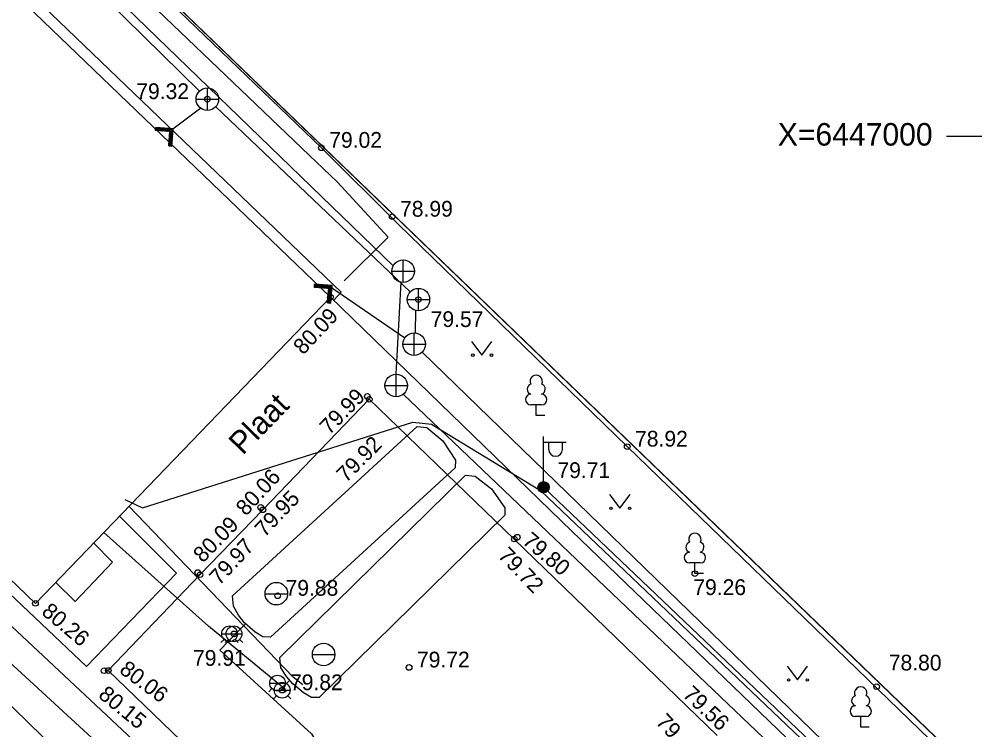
# Model space of a CAD drawing. Extents: x 632271 to 633134, y 6446009 to 6447735.
# Drawn here: x 632406.82 to 632449.26, y 6446973.64 to 6447005.2 of the extents above; entities that cross this region are included whole.
import ezdxf

# ---------------------------------------------------------------- set-up
doc = ezdxf.new("R2010")
doc.units = 0
for name, color, linetype in [('ALUSVORK', 7, 'Continuous'), ('DKAEV', 7, 'Continuous'), ('ELRAJATIS', 7, 'Continuous'), ('GKAEV', 7, 'Continuous'), ('HALJASTUS', 7, 'Continuous'), ('KORGUS', 7, 'Continuous'), ('KTRASS', 7, 'Continuous'), ('Level 29', 7, 'Continuous'), ('Level 56', 7, 'Continuous'), ('MOOTNR', 7, 'Continuous'), ('MPKAABEL', 7, 'Continuous'), ('PIIR', 7, 'Continuous'), ('RAJATIS', 7, 'Continuous'), ('RDT', 7, 'Continuous'), ('SIOHULIIN', 7, 'Continuous'), ('VEEKOGU', 7, 'Continuous'), ('VORMISTUS', 7, 'Continuous'), ('VTRASS', 7, 'Continuous')]:
    doc.layers.add(name, color=color, linetype=linetype)

msp = doc.modelspace()

# ---------------------------------------------------------------- linework, layer by layer
at = {"layer": 'ALUSVORK'}
msp.add_lwpolyline([(632410.127, 6446981.945), (632410.957, 6446981.082), (632409.305, 6446979.346), (632408.44, 6446980.193)], dxfattribs=at)
at = {"layer": 'DKAEV'}
for points in [[(632436.722, 6447040.151), (632480.345, 6446998.915), (632453.232, 6446967.821), (632370.811, 6447047.222), (632398.465, 6447077.525), (632437.023, 6447040.422)], [(632370.811, 6447047.222), (632453.232, 6446967.821), (632448.648, 6446962.504), (632435.548, 6446947.84), (632418.426, 6446958.332), (632352.335, 6447021.805), (632354.522, 6447028.806), (632366.117, 6447042.037)]]:
    msp.add_lwpolyline(points, close=True, dxfattribs=at)
at = {"layer": 'ELRAJATIS'}
for p, q in [((632423.873, 6446993.513), (632423.873, 6446994.513)), ((632423.373, 6446994.013), (632424.373, 6446994.013)), ((632424.548, 6446992.247), (632424.548, 6446993.247)), ((632424.048, 6446992.747), (632425.048, 6446992.747)), ((632424.364, 6446990.267), (632424.364, 6446991.267)), ((632423.864, 6446990.767), (632424.864, 6446990.767)), ((632423.565, 6446988.436), (632423.565, 6446989.436)), ((632423.065, 6446988.936), (632424.065, 6446988.936))]:
    msp.add_line(p, q, dxfattribs=at)
for centre in [(632423.873, 6446994.013), (632424.548, 6446992.747), (632424.364, 6446990.767), (632423.565, 6446988.936)]:
    msp.add_circle(centre, 0.5, dxfattribs=at)
at = {"layer": 'GKAEV'}
for p, q in [((632430.108, 6446984.667), (632430.108, 6446986.667)), ((632430.108, 6446986.417), (632431.108, 6446986.417)), ((632430.335, 6446986.096), (632430.335, 6446986.417)), ((632430.947, 6446986.096), (632430.947, 6446986.417))]:
    msp.add_line(p, q, dxfattribs=at)
for radius in [0.25, 0.225, 0.2, 0.175, 0.15, 0.125, 0.1, 0.075, 0.05, 0.025]:
    msp.add_circle((632430.108, 6446984.417), radius, dxfattribs=at)
msp.add_arc((632430.641, 6446986.096), 0.306, 180, 0, dxfattribs=at)
at = {"layer": 'HALJASTUS'}
for p, q in [((632426.902, 6446990.886), (632427.366, 6446990.279)), ((632427.366, 6446990.279), (632427.811, 6446990.886)), ((632433.038, 6446984.088), (632433.501, 6446983.481)), ((632433.501, 6446983.481), (632433.947, 6446984.088)), ((632440.927, 6446976.468), (632441.39, 6446975.861)), ((632441.39, 6446975.861), (632441.836, 6446976.468))]:
    msp.add_line(p, q, dxfattribs=at)
for points in [[(632370.887, 6447046.242), (632380.699, 6447036.82), (632390.554, 6447027.177), (632400.213, 6447017.862), (632410.932, 6447007.556), (632419.699, 6446999.165)], [(632421.257, 6446993.586), (632423.202, 6446995.526), (632420.939, 6446997.972), (632419.699, 6446999.165)]]:
    msp.add_lwpolyline(points, dxfattribs=at)
for centre in [(632426.965, 6446990.279), (632427.793, 6446990.279), (632433.1, 6446983.481), (632433.929, 6446983.481), (632440.989, 6446975.861), (632441.818, 6446975.861)]:
    msp.add_circle(centre, 0.055, dxfattribs=at)
at = {"layer": 'KORGUS'}
msp.add_lwpolyline([(632347.199, 6447017.288), (632392.605, 6446973.786), (632416.715, 6446951.196), (632428.281, 6446941.177), (632429.147, 6446939.436), (632427.686, 6446935.737), (632434.456, 6446929.979), (632454.11, 6446952.319), (632463.743, 6446963.173), (632455.613, 6446970.441), (632453.23, 6446967.82), (632370.81, 6447047.22), (632371.065, 6447049.835), (632373.729, 6447052.616), (632370.903, 6447055.192), (632348.792, 6447031.861), (632347.076, 6447030.823), (632342.546, 6447030.503), (632338.557, 6447025.506)], close=True, dxfattribs=at)
at = {"layer": 'KTRASS'}
for points in [[(632430.108, 6446984.417), (632445.429, 6446969.828), (632447.616, 6446967.426), (632447.606, 6446967.088), (632434.411, 6446953.213), (632428.966, 6446953.062), (632413.919, 6446967.41), (632413.932, 6446967.753), (632413.563, 6446967.767), (632397.66, 6446983.289), (632383.178, 6446997.049), (632368.831, 6447010.882), (632369.194, 6447014.35), (632363.806, 6447026.19), (632363.503, 6447026.273), (632359.54, 6447025.396), (632363.456, 6447026.571), (632363.583, 6447026.895), (632363.933, 6447032.033), (632372.592, 6447043.281), (632386.551, 6447028.723)], [(632376.543, 6447005.684), (632384.188, 6446998.16), (632390.2, 6446992.322), (632397.588, 6446985.373), (632402.851, 6446979.889), (632411.897, 6446971.587), (632414.77, 6446968.391), (632415.778, 6446966.722), (632417.281, 6446963.95), (632422.595, 6446958.829), (632424.395, 6446956.909), (632426.365, 6446954.918), (632428.224, 6446953.074), (632429.531, 6446951.769), (632429.7, 6446951.243), (632429.319, 6446950.042), (632428.201, 6446948.905), (632425.821, 6446946.434)], [(632411.508, 6446983.876), (632412.297, 6446983.507), (632424.303, 6446987.305), (632425.131, 6446987.223), (632429.97, 6446984.272), (632445.286, 6446969.688), (632447.414, 6446967.351), (632447.408, 6446967.171), (632446.947, 6446966.555)], [(632419.415, 6446975.636), (632418.993, 6446975.988), (632411.695, 6446983.573)]]:
    msp.add_lwpolyline(points, dxfattribs=at)
at = {"layer": 'Level 29'}
for p, q in [((632417.74, 6446979.69), (632418.74, 6446979.69)), ((632415.813, 6446977.909), (632416.513, 6446977.909)), ((632416.01, 6446977.905), (632416.71, 6446977.905)), ((632415.916, 6446977.662), (632415.776, 6446977.522)), ((632416.113, 6446977.658), (632415.973, 6446977.518)), ((632416.41, 6446977.662), (632416.55, 6446977.522)), ((632416.607, 6446977.658), (632416.747, 6446977.518)), ((632419.84, 6446976.99), (632420.84, 6446976.99)), ((632417.944, 6446975.72), (632418.644, 6446975.72)), ((632418.047, 6446975.473), (632417.907, 6446975.333)), ((632418.147, 6446975.405), (632418.847, 6446975.405)), ((632418.541, 6446975.473), (632418.681, 6446975.333)), ((632418.25, 6446975.158), (632418.11, 6446975.018)), ((632418.744, 6446975.158), (632418.884, 6446975.018))]:
    msp.add_line(p, q, dxfattribs=at)
for centre, radius in [((632418.24, 6446979.69), 0.5), ((632416.163, 6446977.909), 0.35), ((632416.36, 6446977.905), 0.35), ((632420.34, 6446976.99), 0.5), ((632418.294, 6446975.72), 0.35), ((632418.497, 6446975.405), 0.35)]:
    msp.add_circle(centre, radius, dxfattribs=at)
at = {"layer": 'Level 56'}
for points in [[(632370.828, 6447047.098), (632380.66, 6447037.683), (632391.222, 6447027.499), (632400.709, 6447018.261), (632411.37, 6447008.032), (632420.24, 6446999.487), (632423.664, 6446996.08)], [(632452.84, 6446967.818), (632433.822, 6446986.22), (632423.664, 6446996.08)]]:
    msp.add_lwpolyline(points, dxfattribs=at)
at = {"layer": 'MOOTNR'}
for points in [[(632416.294, 6446979.587), (632424.501, 6446987.117), (632424.923, 6446987.067), (632425.634, 6446986.473), (632426.201, 6446985.617), (632426.184, 6446985.281), (632417.977, 6446977.752), (632417.638, 6446977.774), (632417.296, 6446977.982), (632416.829, 6446978.396), (632416.563, 6446978.732), (632416.33, 6446979.132)], [(632418.391, 6446976.854), (632426.641, 6446984.948), (632427.065, 6446984.912), (632427.795, 6446984.343), (632428.39, 6446983.506), (632428.385, 6446983.17), (632420.135, 6446975.076), (632419.795, 6446975.086), (632419.446, 6446975.283), (632418.966, 6446975.681), (632418.688, 6446976.008), (632418.442, 6446976.4)]]:
    msp.add_lwpolyline(points, close=True, dxfattribs=at)
for points in [[(632418.825, 6446975.836), (632418.514, 6446975.54), (632415.22, 6446978.247), (632410.583, 6446982.399)], [(632416.868, 6446978.355), (632416.5, 6446977.98), (632415.737, 6446977.183), (632419.803, 6446973.469), (632426.379, 6446962.437)]]:
    msp.add_lwpolyline(points, dxfattribs=at)
at = {"layer": 'MPKAABEL'}
msp.add_lwpolyline([(632435.69, 6446950.602), (632430.06, 6446955.854), (632424.381, 6446960.967), (632413.951, 6446971.242), (632406.254, 6446978.447), (632399.403, 6446985.137), (632392.051, 6446992.335), (632384.154, 6446999.845), (632383.767, 6447000.586), (632384.199, 6447001.604)], dxfattribs=at)
at = {"layer": 'PIIR'}
for p, q in [((632430.021, 6446988.072), (632429.541, 6446988.072)), ((632429.781, 6446987.597), (632429.781, 6446988.072)), ((632430.161, 6446987.597), (632429.781, 6446987.597)), ((632437.068, 6446981.054), (632436.588, 6446981.054)), ((632436.828, 6446980.579), (632436.828, 6446981.054)), ((632437.208, 6446980.579), (632436.828, 6446980.579)), ((632444.433, 6446974.237), (632443.953, 6446974.237)), ((632444.193, 6446973.762), (632444.193, 6446974.237)), ((632444.573, 6446973.762), (632444.193, 6446973.762))]:
    msp.add_line(p, q, dxfattribs=at)
for centre, radius, start, end in [((632429.781, 6446989.117), 0.277, 332.5799, 207.4201), ((632429.611, 6446988.77), 0.233, 109.0217, 253.1415), ((632429.951, 6446988.77), 0.233, 286.8508, 70.9859), ((632429.544, 6446988.309), 0.238, 90.0016, 269.3953), ((632430.018, 6446988.309), 0.238, 270.6047, 89.9984), ((632436.658, 6446981.752), 0.233, 109.0217, 253.1415), ((632436.828, 6446982.099), 0.277, 332.5799, 207.4201), ((632436.998, 6446981.752), 0.233, 286.8508, 70.9859), ((632436.591, 6446981.291), 0.238, 90.0016, 269.3953), ((632437.065, 6446981.291), 0.238, 270.6047, 89.9984), ((632444.193, 6446975.282), 0.277, 332.5799, 207.4201), ((632444.023, 6446974.935), 0.233, 109.0217, 253.1415), ((632444.363, 6446974.935), 0.233, 286.8508, 70.9859), ((632443.956, 6446974.474), 0.238, 90.0016, 269.3953), ((632444.43, 6446974.474), 0.238, 270.6047, 89.9984)]:
    msp.add_arc(centre, radius, start, end, dxfattribs=at)
at = {"layer": 'RAJATIS'}
for points in [[(632372.756, 6447012.598), (632378.979, 6447007.634), (632378.548, 6447007.153), (632407.541, 6446979.26), (632420.642, 6446992.862), (632389.857, 6447022.427), (632386.387, 6447018.83), (632388.124, 6447017.182), (632384.14, 6447012.977), (632378.335, 6447018.486), (632372.756, 6447012.598)], [(632400.193, 6446986.329), (632399.802, 6446985.923), (632409.808, 6446976.455), (632413.8, 6446980.597), (632411.268, 6446983.129)]]:
    msp.add_lwpolyline(points, dxfattribs=at)
at = {"layer": 'RDT'}
for centre in [(632415.176, 6447001.643), (632420.24, 6446999.487), (632423.386, 6446996.429), (632420.642, 6446992.862), (632424.548, 6446992.747), (632422.282, 6446988.447), (632422.368, 6446988.319), (632433.822, 6446986.22), (632430.108, 6446984.417), (632417.548, 6446983.52), (632417.641, 6446983.413), (632428.809, 6446982.116), (632428.939, 6446982.198), (632414.748, 6446980.63), (632436.828, 6446980.579), (632414.849, 6446980.532), (632418.299, 6446979.598), (632407.541, 6446979.26), (632416.36, 6446977.905), (632424.135, 6446976.414), (632410.59, 6446976.27), (632410.777, 6446976.276), (632444.902, 6446975.558), (632418.497, 6446975.405)]:
    msp.add_circle(centre, 0.125, dxfattribs=at)
at = {"layer": 'SIOHULIIN'}
for p, q in [((632415.176, 6447001.143), (632415.176, 6447002.143)), ((632414.676, 6447001.643), (632415.676, 6447001.643))]:
    msp.add_line(p, q, dxfattribs=at)
msp.add_circle((632415.176, 6447001.643), 0.5, dxfattribs=at)
at = {"layer": 'VEEKOGU'}
for points in [[(632420.793, 6446992.716), (632421.115, 6446993.073), (632390.166, 6447022.783), (632389.857, 6447022.427)], [(632420.642, 6446992.862), (632431.363, 6446982.466), (632441.333, 6446972.878), (632448.616, 6446965.851), (632449.456, 6446965.486), (632449.992, 6446965.461), (632451.392, 6446965.859), (632452.357, 6446966.888)], [(632437.824, 6446973.387), (632428.809, 6446982.116), (632422.368, 6446988.319), (632417.641, 6446983.413), (632414.849, 6446980.532), (632410.777, 6446976.276), (632416.805, 6446970.461)]]:
    msp.add_lwpolyline(points, dxfattribs=at)
at = {"layer": 'VORMISTUS'}
msp.add_line((632448, 6447000), (632452, 6447000), dxfattribs=at)
at = {"layer": 'VTRASS'}
for p, q in [((632392.436, 6447024.235), (632423.434, 6446994.253)), ((632414.88, 6447001.24), (632413.585, 6447000.269)), ((632412.875, 6447000.253), (632412.886, 6447000.395)), ((632413.509, 6447000.204), (632412.875, 6447000.253)), ((632412.878, 6447000.297), (632412.935, 6447000.391)), ((632412.88, 6447000.252), (632412.963, 6447000.389)), ((632413.585, 6447000.269), (632412.88, 6447000.324)), ((632412.882, 6447000.352), (632412.907, 6447000.393)), ((632413.661, 6447000.334), (632412.886, 6447000.395)), ((632412.908, 6447000.25), (632412.99, 6447000.387)), ((632412.936, 6447000.248), (632413.018, 6447000.384)), ((632412.964, 6447000.246), (632413.046, 6447000.382)), ((632412.992, 6447000.244), (632413.074, 6447000.38)), ((632413.02, 6447000.241), (632413.102, 6447000.378)), ((632413.048, 6447000.239), (632413.13, 6447000.376)), ((632413.075, 6447000.237), (632413.158, 6447000.374)), ((632413.103, 6447000.235), (632413.186, 6447000.371)), ((632413.131, 6447000.233), (632413.214, 6447000.369)), ((632413.159, 6447000.231), (632413.242, 6447000.367)), ((632413.187, 6447000.228), (632413.27, 6447000.365)), ((632413.215, 6447000.226), (632413.298, 6447000.363)), ((632413.243, 6447000.224), (632413.325, 6447000.361)), ((632413.271, 6447000.222), (632413.353, 6447000.358)), ((632413.299, 6447000.22), (632413.381, 6447000.356)), ((632413.327, 6447000.218), (632413.409, 6447000.354)), ((632413.355, 6447000.215), (632413.437, 6447000.352)), ((632413.382, 6447000.213), (632413.465, 6447000.35)), ((632413.41, 6447000.211), (632413.493, 6447000.348)), ((632413.438, 6447000.209), (632413.521, 6447000.345)), ((632413.466, 6447000.207), (632413.549, 6447000.343)), ((632413.489, 6446999.955), (632413.653, 6447000.226)), ((632413.494, 6447000.205), (632413.577, 6447000.341)), ((632413.494, 6447000.011), (632413.657, 6447000.281)), ((632413.498, 6447000.066), (632413.66, 6447000.335)), ((632413.502, 6447000.121), (632413.632, 6447000.337)), ((632413.506, 6447000.177), (632413.605, 6447000.339)), ((632413.53, 6446999.564), (632413.585, 6447000.269)), ((632413.601, 6446999.559), (632413.661, 6447000.334)), ((632413.459, 6446999.57), (632413.509, 6447000.204)), ((632413.46, 6446999.569), (632413.623, 6446999.838)), ((632413.463, 6446999.623), (632413.627, 6446999.894)), ((632413.468, 6446999.678), (632413.632, 6446999.949)), ((632413.472, 6446999.734), (632413.636, 6447000.004)), ((632413.476, 6446999.789), (632413.64, 6447000.06)), ((632413.481, 6446999.844), (632413.644, 6447000.115)), ((632413.485, 6446999.9), (632413.649, 6447000.171)), ((632413.459, 6446999.57), (632413.601, 6446999.559)), ((632413.488, 6446999.567), (632413.619, 6446999.783)), ((632413.516, 6446999.565), (632413.614, 6446999.727)), ((632413.544, 6446999.563), (632413.61, 6446999.672)), ((632413.572, 6446999.561), (632413.606, 6446999.617)), ((632419.93, 6446993.289), (632419.941, 6446993.431)), ((632419.933, 6446993.333), (632419.99, 6446993.427)), ((632419.935, 6446993.288), (632420.018, 6446993.425)), ((632419.937, 6446993.388), (632419.962, 6446993.429)), ((632420.716, 6446993.37), (632419.941, 6446993.431)), ((632419.963, 6446993.286), (632420.045, 6446993.423)), ((632423.561, 6446989.436), (632423.789, 6446993.52)), ((632420.564, 6446993.24), (632419.93, 6446993.289)), ((632420.64, 6446993.305), (632419.935, 6446993.36)), ((632419.991, 6446993.284), (632420.073, 6446993.42)), ((632420.019, 6446993.282), (632420.101, 6446993.418)), ((632420.047, 6446993.28), (632420.129, 6446993.416)), ((632420.075, 6446993.277), (632420.157, 6446993.414)), ((632420.103, 6446993.275), (632420.185, 6446993.412)), ((632420.13, 6446993.273), (632420.213, 6446993.41)), ((632420.158, 6446993.271), (632420.241, 6446993.407)), ((632420.186, 6446993.269), (632420.269, 6446993.405)), ((632420.214, 6446993.267), (632420.297, 6446993.403)), ((632420.242, 6446993.264), (632420.325, 6446993.401)), ((632420.27, 6446993.262), (632420.353, 6446993.399)), ((632420.298, 6446993.26), (632420.38, 6446993.397)), ((632420.326, 6446993.258), (632420.408, 6446993.394)), ((632420.354, 6446993.256), (632420.436, 6446993.392)), ((632420.382, 6446993.254), (632420.464, 6446993.39)), ((632420.41, 6446993.251), (632420.492, 6446993.388)), ((632420.437, 6446993.249), (632420.52, 6446993.386)), ((632420.465, 6446993.247), (632420.548, 6446993.384)), ((632420.493, 6446993.245), (632420.576, 6446993.381)), ((632420.514, 6446992.606), (632420.564, 6446993.24)), ((632420.521, 6446993.243), (632420.604, 6446993.379)), ((632420.527, 6446992.77), (632420.691, 6446993.04)), ((632420.531, 6446992.825), (632420.695, 6446993.096)), ((632420.536, 6446992.88), (632420.699, 6446993.151)), ((632420.54, 6446992.936), (632420.704, 6446993.207)), ((632420.544, 6446992.991), (632420.708, 6446993.262)), ((632420.549, 6446993.241), (632420.632, 6446993.377)), ((632420.549, 6446993.047), (632420.712, 6446993.317)), ((632420.553, 6446993.102), (632420.715, 6446993.371)), ((632420.557, 6446993.157), (632420.687, 6446993.373)), ((632420.561, 6446993.213), (632420.66, 6446993.375)), ((632420.585, 6446992.6), (632420.64, 6446993.305)), ((632423.946, 6446991.041), (632420.64, 6446993.305)), ((632420.656, 6446992.595), (632420.716, 6446993.37)), ((632420.514, 6446992.606), (632420.656, 6446992.595)), ((632420.515, 6446992.605), (632420.678, 6446992.874)), ((632420.518, 6446992.659), (632420.682, 6446992.93)), ((632420.523, 6446992.714), (632420.687, 6446992.985)), ((632420.543, 6446992.603), (632420.674, 6446992.819)), ((632420.571, 6446992.601), (632420.669, 6446992.763)), ((632420.599, 6446992.599), (632420.665, 6446992.708)), ((632420.627, 6446992.597), (632420.661, 6446992.653)), ((632424.415, 6446992.265), (632424.405, 6446991.265)), ((632424.722, 6446990.418), (632449.225, 6446966.645)), ((632441.508, 6446971.736), (632423.876, 6446988.545))]:
    msp.add_line(p, q, dxfattribs=at)
for points in [[(632408.205, 6447008.515), (632414.82, 6447001.994)], [(632415.548, 6447001.309), (632424.186, 6446993.092)]]:
    msp.add_lwpolyline(points, dxfattribs=at)

# ---------------------------------------------------------------- texts
at = {"layer": 'RDT'}
for s, p in [('79.32', (632412.02, 6447001.649)), ('79.02', (632420.59, 6446999.487)), ('78.99', (632423.736, 6446996.429)), ('79.57', (632425.095, 6446991.53)), ('78.92', (632434.172, 6446986.22)), ('79.71', (632430.724, 6446984.823)), ('79.88', (632418.649, 6446979.598)), ('79.26', (632436.759, 6446979.629)), ('79.91', (632414.54, 6446976.487)), ('79.72', (632424.485, 6446976.414)), ('78.80', (632445.44, 6446976.279)), ('79.82', (632418.847, 6446975.405))]:
    msp.add_text(s, height=0.7, dxfattribs=at).set_placement(p)
for s, rotation, p in [('80.09', 46.7365, (632419.433, 6446990.262)), ('79.99', 45.714, (632420.596, 6446986.705)), ('79.92', 45.4, (632421.339, 6446984.589)), ('80.06', 47.5068, (632416.891, 6446983.103)), ('79.95', 46.6509, (632417.722, 6446982.161)), ('80.09', 45.4546, (632414.976, 6446981.026)), ('79.80', 319.7824, (632429.119, 6446981.949)), ('79.97', 47.133, (632415.71, 6446980.023)), ('79.72', 313.8629, (632428.047, 6446981.345)), ('80.26', 319.8275, (632407.768, 6446978.811)), ('80.06', 323.1118, (632411.222, 6446976.214)), ('79.56', 316.5092, (632436.245, 6446975.163)), ('80.15', 320.6729, (632410.289, 6446975.117)), ('79.45', 312.8648, (632435.053, 6446973.963))]:
    msp.add_text(s, height=0.7, rotation=rotation, dxfattribs=at).set_placement(p)
at = {"layer": 'VEEKOGU'}
msp.add_text('Plaat', height=1, rotation=45.6754, dxfattribs=at).set_placement((632416.746, 6446985.805))
at = {"layer": 'VORMISTUS'}
msp.add_text('X=6447000', height=1, dxfattribs=at).set_placement((632440.509, 6446999.585))

doc.saveas('drawing.dxf')
